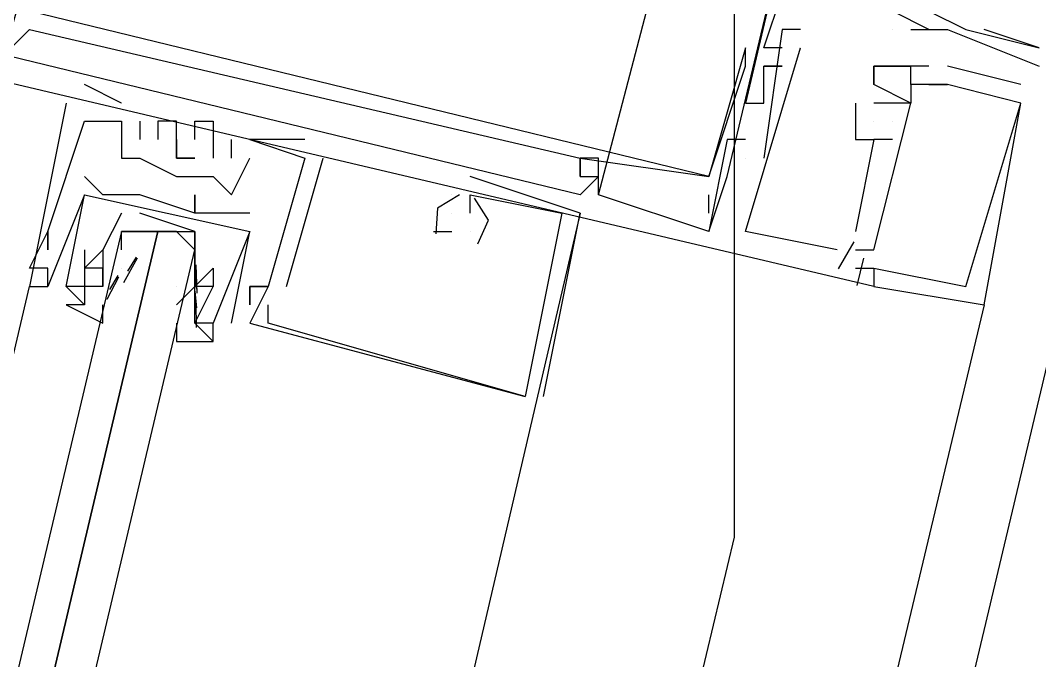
# Model space of a CAD drawing. Header units: feet. Extents: x -84 to 198, y -22 to 181.
# Drawn here: x 117.273 to 118.014, y 74.719 to 75.184 of the extents above; entities that cross this region are included whole.
import ezdxf

# ---------------------------------------------------------------- set-up
doc = ezdxf.new("R2010")
doc.units = ezdxf.units.FT
doc.layers.add('A-AREA-COMUN', color=252, linetype='CONTINUOUS')
doc.layers.add('A-LINEA', color=7, linetype='CONTINUOUS')

msp = doc.modelspace()

# ---------------------------------------------------------------- linework, layer by layer
at = {"layer": 'A-AREA-COMUN'}
msp.add_lwpolyline([(114.4, 59.8044), (114.528, 61.12), (116.08, 67.5733), (116.08, 68.16), (116.24, 68.2844), (117.792, 74.8089), (117.792, 75.4489), (118, 75.4844), (119.808, 83.8044), (120.64, 86.8444), (120.64, 87.4133), (120.8, 87.52), (121.36, 89.8844)], dxfattribs=at)
at = {"layer": 'A-LINEA'}
for p, q in [((117.6933, 75.0578), (117.7733, 75.3644)), ((117.6933, 75.0578), (117.7733, 75.3644)), ((117.6933, 75.0578), (117.7733, 75.3644)), ((117.7867, 75.0711), (117.8533, 75.3511)), ((117.7867, 75.0711), (117.8533, 75.3511)), ((117.7867, 75.0711), (117.8533, 75.3511)), ((117.28, 75.1778), (117.28, 75.1778)), ((117.28, 75.1778), (117.28, 75.1778)), ((117.28, 75.1778), (117.28, 75.1778)), ((117.8267, 75.1778), (117.8267, 75.1778)), ((117.8267, 75.1778), (117.8267, 75.1778)), ((117.8267, 75.1778), (117.8267, 75.1778)), ((117.84, 75.1778), (117.84, 75.1778)), ((117.84, 75.1778), (117.84, 75.1778)), ((117.84, 75.1778), (117.84, 75.1778)), ((117.9067, 75.1778), (117.9067, 75.1778)), ((117.9067, 75.1778), (117.9067, 75.1778)), ((117.92, 75.1778), (117.92, 75.1778)), ((117.9333, 75.1778), (117.9333, 75.1778)), ((117.9333, 75.1778), (117.9333, 75.1778)), ((117.9467, 75.1778), (117.9467, 75.1778)), ((117.96, 75.1778), (117.96, 75.1778)), ((117.96, 75.1778), (117.96, 75.1778)), ((117.8, 75.1644), (117.8, 75.1644)), ((117.8, 75.1644), (117.8, 75.1644)), ((117.8, 75.1644), (117.8, 75.1644)), ((117.8133, 75.1644), (117.8133, 75.1644)), ((117.8133, 75.1644), (117.8133, 75.1644)), ((117.8133, 75.1644), (117.8133, 75.1644)), ((117.8267, 75.1644), (117.8267, 75.1644)), ((117.8267, 75.1644), (117.8267, 75.1644)), ((117.8267, 75.1644), (117.8267, 75.1644)), ((117.84, 75.1644), (117.84, 75.1644)), ((117.84, 75.1644), (117.84, 75.1644)), ((117.84, 75.1644), (117.84, 75.1644)), ((118.0133, 75.1644), (118.0133, 75.1644)), ((117.8, 75.1511), (117.8, 75.1511)), ((117.8, 75.1511), (117.8, 75.1511)), ((117.8, 75.1511), (117.8, 75.1511)), ((117.8133, 75.1511), (117.8133, 75.1511)), ((117.8133, 75.1511), (117.8133, 75.1511)), ((117.8133, 75.1511), (117.8133, 75.1511)), ((117.8133, 75.1511), (117.8133, 75.1511)), ((117.8133, 75.1511), (117.8133, 75.1511)), ((117.8133, 75.1511), (117.8133, 75.1511)), ((117.8267, 75.1511), (117.8267, 75.1511)), ((117.8267, 75.1511), (117.8267, 75.1511)), ((117.8267, 75.1511), (117.8267, 75.1511)), ((117.8267, 75.1511), (117.8267, 75.1511)), ((117.8267, 75.1511), (117.8267, 75.1511)), ((117.8267, 75.1511), (117.8267, 75.1511)), ((117.8267, 75.1511), (117.8267, 75.1511)), ((117.8267, 75.1511), (117.8267, 75.1511)), ((117.8267, 75.1511), (117.8267, 75.1511)), ((117.8933, 75.1511), (117.8933, 75.1511)), ((117.8933, 75.1511), (117.8933, 75.1511)), ((117.8933, 75.1511), (117.8933, 75.1511)), ((117.8933, 75.1511), (117.8933, 75.1511)), ((117.8933, 75.1511), (117.8933, 75.1511)), ((117.8933, 75.1511), (117.8933, 75.1511)), ((117.9067, 75.1511), (117.9067, 75.1511)), ((117.9067, 75.1511), (117.9067, 75.1511)), ((117.9067, 75.1511), (117.9067, 75.1511)), ((117.92, 75.1511), (117.92, 75.1511)), ((117.92, 75.1511), (117.92, 75.1511)), ((117.92, 75.1511), (117.92, 75.1511)), ((117.92, 75.1511), (117.92, 75.1511)), ((117.92, 75.1511), (117.92, 75.1511)), ((117.92, 75.1511), (117.92, 75.1511)), ((117.9333, 75.1511), (117.9333, 75.1511)), ((117.9333, 75.1511), (117.9333, 75.1511)), ((117.9333, 75.1511), (117.9333, 75.1511)), ((117.9333, 75.1511), (117.9333, 75.1511)), ((117.9333, 75.1511), (117.9333, 75.1511)), ((117.9333, 75.1511), (117.9333, 75.1511)), ((117.9333, 75.1511), (117.9333, 75.1511)), ((117.9333, 75.1511), (117.9333, 75.1511)), ((117.9333, 75.1511), (117.9333, 75.1511)), ((118, 75.1378), (117.9467, 75.1511)), ((117.9467, 75.1511), (117.9467, 75.1511)), ((118, 75.1378), (117.9467, 75.1511)), ((117.9467, 75.1511), (117.9467, 75.1511)), ((118, 75.1378), (117.9467, 75.1511)), ((117.9467, 75.1511), (117.9467, 75.1511)), ((118.0133, 75.1511), (118.0133, 75.1511)), ((117.3467, 75.1244), (117.32, 75.1378)), ((117.32, 75.1378), (117.32, 75.1378)), ((117.3467, 75.1244), (117.32, 75.1378)), ((117.32, 75.1378), (117.32, 75.1378)), ((117.3467, 75.1244), (117.32, 75.1378)), ((117.32, 75.1378), (117.32, 75.1378)), ((117.8133, 75.1378), (117.8133, 75.1378)), ((117.8133, 75.1378), (117.8133, 75.1378)), ((117.8133, 75.1378), (117.8133, 75.1378)), ((117.8933, 75.1378), (117.8933, 75.1378)), ((117.8933, 75.1378), (117.8933, 75.1378)), ((117.8933, 75.1378), (117.8933, 75.1378)), ((117.8933, 75.1378), (117.8933, 75.1378)), ((117.8933, 75.1378), (117.8933, 75.1378)), ((117.8933, 75.1378), (117.8933, 75.1378)), ((117.92, 75.1378), (117.92, 75.1378)), ((117.92, 75.1378), (117.92, 75.1378)), ((117.92, 75.1378), (117.92, 75.1378)), ((117.92, 75.1378), (117.92, 75.1378)), ((117.92, 75.1378), (117.92, 75.1378)), ((117.92, 75.1378), (117.92, 75.1378)), ((117.9333, 75.1378), (117.9333, 75.1378)), ((117.9333, 75.1378), (117.9333, 75.1378)), ((117.9333, 75.1378), (117.9333, 75.1378)), ((117.9467, 75.1378), (117.9467, 75.1378)), ((117.9467, 75.1378), (117.9467, 75.1378)), ((117.9467, 75.1378), (117.9467, 75.1378)), ((117.9467, 75.1378), (117.9467, 75.1378)), ((117.9467, 75.1378), (117.9467, 75.1378)), ((117.9467, 75.1378), (117.9467, 75.1378)), ((117.9467, 75.1378), (117.9467, 75.1378)), ((117.9467, 75.1378), (117.9467, 75.1378)), ((117.9467, 75.1378), (117.9467, 75.1378)), ((118, 75.1378), (118, 75.1378)), ((118, 75.1378), (118, 75.1378)), ((118, 75.1378), (118, 75.1378)), ((117.3067, 75.1244), (117.3067, 75.1244)), ((117.3067, 75.1244), (117.3067, 75.1244)), ((117.3067, 75.1244), (117.3067, 75.1244)), ((117.32, 75.1244), (117.32, 75.1244)), ((117.32, 75.1244), (117.32, 75.1244)), ((117.32, 75.1244), (117.32, 75.1244)), ((117.3467, 75.1244), (117.3467, 75.1244)), ((117.3467, 75.1244), (117.3467, 75.1244)), ((117.3467, 75.1244), (117.3467, 75.1244)), ((117.8, 75.1244), (117.8, 75.1244)), ((117.8, 75.1244), (117.8, 75.1244)), ((117.8, 75.1244), (117.8, 75.1244)), ((117.8133, 75.1244), (117.8133, 75.1244)), ((117.8133, 75.1244), (117.8133, 75.1244)), ((117.8133, 75.1244), (117.8133, 75.1244)), ((117.8133, 75.1244), (117.8133, 75.1244)), ((117.8133, 75.1244), (117.8133, 75.1244)), ((117.8133, 75.1244), (117.8133, 75.1244)), ((117.88, 75.1244), (117.88, 75.1244)), ((117.88, 75.1244), (117.88, 75.1244)), ((117.88, 75.1244), (117.88, 75.1244)), ((117.8933, 75.1244), (117.8933, 75.1244)), ((117.8933, 75.1244), (117.8933, 75.1244)), ((117.8933, 75.1244), (117.8933, 75.1244)), ((117.8933, 75.1244), (117.8933, 75.1244)), ((117.8933, 75.1244), (117.8933, 75.1244)), ((117.8933, 75.1244), (117.8933, 75.1244)), ((117.8933, 75.1244), (117.8933, 75.1244)), ((117.8933, 75.1244), (117.8933, 75.1244)), ((117.8933, 75.1244), (117.8933, 75.1244)), ((117.9067, 75.1244), (117.9067, 75.1244)), ((117.9067, 75.1244), (117.9067, 75.1244)), ((117.9067, 75.1244), (117.9067, 75.1244)), ((117.9067, 75.1244), (117.9067, 75.1244)), ((117.9067, 75.1244), (117.9067, 75.1244)), ((117.9067, 75.1244), (117.9067, 75.1244)), ((117.9067, 75.1244), (117.9067, 75.1244)), ((117.9067, 75.1244), (117.9067, 75.1244)), ((117.9067, 75.1244), (117.9067, 75.1244)), ((117.92, 75.1244), (117.92, 75.1244)), ((117.92, 75.1244), (117.92, 75.1244)), ((117.92, 75.1244), (117.92, 75.1244)), ((117.92, 75.1244), (117.92, 75.1244)), ((117.92, 75.1244), (117.92, 75.1244)), ((117.92, 75.1244), (117.92, 75.1244)), ((117.92, 75.1244), (117.92, 75.1244)), ((117.92, 75.1244), (117.92, 75.1244)), ((117.92, 75.1244), (117.92, 75.1244)), ((118, 75.1244), (118, 75.1244)), ((118, 75.1244), (118, 75.1244)), ((118, 75.1244), (118, 75.1244)), ((118, 75.1244), (118, 75.1244)), ((118, 75.1244), (118, 75.1244)), ((118, 75.1244), (118, 75.1244)), ((117.32, 75.1111), (117.32, 75.1111)), ((117.32, 75.1111), (117.32, 75.1111)), ((117.32, 75.1111), (117.32, 75.1111)), ((117.3467, 75.1111), (117.3467, 75.1111)), ((117.3467, 75.1111), (117.3467, 75.1111)), ((117.3467, 75.1111), (117.3467, 75.1111)), ((117.3467, 75.1111), (117.3467, 75.1111)), ((117.3467, 75.1111), (117.3467, 75.1111)), ((117.3467, 75.1111), (117.3467, 75.1111)), ((117.36, 75.1111), (117.36, 75.1111)), ((117.36, 75.1111), (117.36, 75.1111)), ((117.36, 75.1111), (117.36, 75.1111)), ((117.3733, 75.1111), (117.3733, 75.1111)), ((117.3733, 75.1111), (117.3733, 75.1111)), ((117.3733, 75.1111), (117.3733, 75.1111)), ((117.3867, 75.1111), (117.3867, 75.1111)), ((117.3867, 75.1111), (117.3867, 75.1111)), ((117.3867, 75.1111), (117.3867, 75.1111)), ((117.4, 75.1111), (117.4, 75.1111)), ((117.4, 75.1111), (117.4, 75.1111)), ((117.4, 75.1111), (117.4, 75.1111)), ((117.4133, 75.1111), (117.4133, 75.1111)), ((117.4133, 75.1111), (117.4133, 75.1111)), ((117.4133, 75.1111), (117.4133, 75.1111)), ((117.8933, 75.1111), (117.8933, 75.1111)), ((117.8933, 75.1111), (117.8933, 75.1111)), ((117.8933, 75.1111), (117.8933, 75.1111)), ((117.8933, 75.1111), (117.8933, 75.1111)), ((117.8933, 75.1111), (117.8933, 75.1111)), ((117.8933, 75.1111), (117.8933, 75.1111)), ((117.9067, 75.1111), (117.9067, 75.1111)), ((117.9067, 75.1111), (117.9067, 75.1111)), ((117.9067, 75.1111), (117.9067, 75.1111)), ((117.9067, 75.1111), (117.9067, 75.1111)), ((117.9067, 75.1111), (117.9067, 75.1111)), ((117.9067, 75.1111), (117.9067, 75.1111)), ((117.36, 75.0978), (117.36, 75.0978)), ((117.36, 75.0978), (117.36, 75.0978)), ((117.36, 75.0978), (117.36, 75.0978)), ((117.3733, 75.0978), (117.3733, 75.0978)), ((117.3733, 75.0978), (117.3733, 75.0978)), ((117.3733, 75.0978), (117.3733, 75.0978)), ((117.3867, 75.0978), (117.3867, 75.0978)), ((117.3867, 75.0978), (117.3867, 75.0978)), ((117.3867, 75.0978), (117.3867, 75.0978)), ((117.4, 75.0978), (117.4, 75.0978)), ((117.4, 75.0978), (117.4, 75.0978)), ((117.4, 75.0978), (117.4, 75.0978)), ((117.4267, 75.0844), (117.4267, 75.0978)), ((117.4267, 75.0978), (117.4267, 75.0978)), ((117.4267, 75.0844), (117.4267, 75.0978)), ((117.4267, 75.0978), (117.4267, 75.0978)), ((117.4267, 75.0844), (117.4267, 75.0978)), ((117.4267, 75.0978), (117.4267, 75.0978)), ((117.44, 75.0978), (117.44, 75.0978)), ((117.44, 75.0978), (117.44, 75.0978)), ((117.44, 75.0978), (117.44, 75.0978)), ((117.44, 75.0978), (117.44, 75.0978)), ((117.44, 75.0978), (117.44, 75.0978)), ((117.44, 75.0978), (117.44, 75.0978)), ((117.48, 75.0978), (117.48, 75.0978)), ((117.48, 75.0978), (117.48, 75.0978)), ((117.48, 75.0978), (117.48, 75.0978)), ((117.7867, 75.0978), (117.7867, 75.0978)), ((117.7867, 75.0978), (117.7867, 75.0978)), ((117.7867, 75.0978), (117.7867, 75.0978)), ((117.8, 75.0978), (117.8, 75.0978)), ((117.8, 75.0978), (117.8, 75.0978)), ((117.8, 75.0978), (117.8, 75.0978)), ((117.88, 75.0978), (117.88, 75.0978)), ((117.88, 75.0978), (117.88, 75.0978)), ((117.88, 75.0978), (117.88, 75.0978)), ((117.9067, 75.0978), (117.8933, 75.0978)), ((117.8933, 75.0978), (117.8933, 75.0978)), ((117.8933, 75.0978), (117.8933, 75.0978)), ((117.9067, 75.0978), (117.8933, 75.0978)), ((117.8933, 75.0978), (117.8933, 75.0978)), ((117.8933, 75.0978), (117.8933, 75.0978)), ((117.9067, 75.0978), (117.8933, 75.0978)), ((117.8933, 75.0978), (117.8933, 75.0978)), ((117.8933, 75.0978), (117.8933, 75.0978)), ((117.9067, 75.0978), (117.9067, 75.0978)), ((117.9067, 75.0978), (117.9067, 75.0978)), ((117.9067, 75.0978), (117.9067, 75.0978)), ((117.3467, 75.0844), (117.3467, 75.0844)), ((117.3467, 75.0844), (117.3467, 75.0844)), ((117.3467, 75.0844), (117.3467, 75.0844)), ((117.36, 75.0844), (117.36, 75.0844)), ((117.36, 75.0844), (117.36, 75.0844)), ((117.36, 75.0844), (117.36, 75.0844)), ((117.3867, 75.0844), (117.3867, 75.0844)), ((117.3867, 75.0844), (117.3867, 75.0844)), ((117.3867, 75.0844), (117.3867, 75.0844)), ((117.4133, 75.0844), (117.4133, 75.0844)), ((117.4133, 75.0844), (117.4133, 75.0844)), ((117.4133, 75.0844), (117.4133, 75.0844)), ((117.4267, 75.0844), (117.4267, 75.0844)), ((117.4267, 75.0844), (117.4267, 75.0844)), ((117.4267, 75.0844), (117.4267, 75.0844)), ((117.44, 75.0844), (117.44, 75.0844)), ((117.44, 75.0844), (117.44, 75.0844)), ((117.44, 75.0844), (117.44, 75.0844)), ((117.4667, 74.9911), (117.4933, 75.0844)), ((117.4667, 74.9911), (117.4933, 75.0844)), ((117.4667, 74.9911), (117.4933, 75.0844)), ((117.48, 75.0844), (117.48, 75.0844)), ((117.48, 75.0844), (117.48, 75.0844)), ((117.48, 75.0844), (117.48, 75.0844)), ((117.48, 75.0844), (117.48, 75.0844)), ((117.48, 75.0844), (117.48, 75.0844)), ((117.48, 75.0844), (117.48, 75.0844)), ((117.4933, 75.0844), (117.4933, 75.0844)), ((117.4933, 75.0844), (117.4933, 75.0844)), ((117.4933, 75.0844), (117.4933, 75.0844)), ((117.68, 75.0844), (117.68, 75.0844)), ((117.68, 75.0844), (117.68, 75.0844)), ((117.68, 75.0844), (117.68, 75.0844)), ((117.68, 75.0844), (117.68, 75.0844)), ((117.68, 75.0844), (117.68, 75.0844)), ((117.68, 75.0844), (117.68, 75.0844)), ((117.68, 75.0844), (117.68, 75.0844)), ((117.68, 75.0844), (117.68, 75.0844)), ((117.68, 75.0844), (117.68, 75.0844)), ((117.6933, 75.0844), (117.6933, 75.0844)), ((117.6933, 75.0844), (117.6933, 75.0844)), ((117.6933, 75.0844), (117.6933, 75.0844)), ((117.8, 75.0844), (117.8, 75.0844)), ((117.8, 75.0844), (117.8, 75.0844)), ((117.8, 75.0844), (117.8, 75.0844)), ((117.8, 75.0844), (117.8, 75.0844)), ((117.8, 75.0844), (117.8, 75.0844)), ((117.8, 75.0844), (117.8, 75.0844)), ((117.8133, 75.0844), (117.8133, 75.0844)), ((117.8133, 75.0844), (117.8133, 75.0844)), ((117.8133, 75.0844), (117.8133, 75.0844)), ((117.32, 75.0711), (117.32, 75.0711)), ((117.32, 75.0711), (117.32, 75.0711)), ((117.3867, 75.0711), (117.3867, 75.0711)), ((117.3867, 75.0711), (117.3867, 75.0711)), ((117.3867, 75.0711), (117.3867, 75.0711)), ((117.4133, 75.0711), (117.4133, 75.0711)), ((117.4133, 75.0711), (117.4133, 75.0711)), ((117.4133, 75.0711), (117.4133, 75.0711)), ((117.6, 75.0711), (117.6, 75.0711)), ((117.6, 75.0711), (117.6, 75.0711)), ((117.6, 75.0711), (117.6, 75.0711)), ((117.68, 75.0711), (117.68, 75.0711)), ((117.68, 75.0711), (117.68, 75.0711)), ((117.68, 75.0711), (117.68, 75.0711)), ((117.68, 75.0711), (117.68, 75.0711)), ((117.68, 75.0711), (117.68, 75.0711)), ((117.68, 75.0711), (117.68, 75.0711)), ((117.68, 75.0711), (117.68, 75.0711)), ((117.68, 75.0711), (117.68, 75.0711)), ((117.68, 75.0711), (117.68, 75.0711)), ((117.6933, 75.0711), (117.6933, 75.0711)), ((117.6933, 75.0711), (117.6933, 75.0711)), ((117.6933, 75.0711), (117.6933, 75.0711)), ((117.6933, 75.0711), (117.6933, 75.0711)), ((117.6933, 75.0711), (117.6933, 75.0711)), ((117.6933, 75.0711), (117.6933, 75.0711)), ((117.6933, 75.0711), (117.6933, 75.0711)), ((117.6933, 75.0711), (117.6933, 75.0711)), ((117.6933, 75.0711), (117.6933, 75.0711)), ((117.7733, 75.0311), (117.7867, 75.0711)), ((117.7733, 75.0711), (117.7733, 75.0711)), ((117.7733, 75.0711), (117.7733, 75.0711)), ((117.7733, 75.0711), (117.7733, 75.0711)), ((117.7733, 75.0311), (117.7867, 75.0711)), ((117.7733, 75.0711), (117.7733, 75.0711)), ((117.7733, 75.0711), (117.7733, 75.0711)), ((117.7733, 75.0711), (117.7733, 75.0711)), ((117.7733, 75.0311), (117.7867, 75.0711)), ((117.7733, 75.0711), (117.7733, 75.0711)), ((117.7733, 75.0711), (117.7733, 75.0711)), ((117.7733, 75.0711), (117.7733, 75.0711)), ((117.7867, 75.0711), (117.7867, 75.0711)), ((117.7867, 75.0711), (117.7867, 75.0711)), ((117.7867, 75.0711), (117.7867, 75.0711)), ((117.32, 75.0578), (117.2933, 74.9911)), ((117.32, 75.0578), (117.2933, 74.9911)), ((117.32, 75.0578), (117.32, 75.0578)), ((117.32, 75.0578), (117.32, 75.0578)), ((117.3333, 75.0578), (117.3333, 75.0578)), ((117.3333, 75.0578), (117.3333, 75.0578)), ((117.3467, 75.0578), (117.3467, 75.0578)), ((117.3467, 75.0578), (117.3467, 75.0578)), ((117.36, 75.0578), (117.36, 75.0578)), ((117.36, 75.0578), (117.36, 75.0578)), ((117.4, 75.0578), (117.4, 75.0578)), ((117.4, 75.0578), (117.4, 75.0578)), ((117.4267, 75.0578), (117.4267, 75.0578)), ((117.4267, 75.0578), (117.4267, 75.0578)), ((117.4267, 75.0578), (117.4267, 75.0578)), ((117.5867, 75.0578), (117.5867, 75.0578)), ((117.5867, 75.0578), (117.5867, 75.0578)), ((117.5867, 75.0578), (117.5867, 75.0578)), ((117.5867, 75.0578), (117.5867, 75.0578)), ((117.5867, 75.0578), (117.5867, 75.0578)), ((117.5867, 75.0578), (117.5867, 75.0578)), ((117.6, 75.0578), (117.6, 75.0578)), ((117.6, 75.0578), (117.6, 75.0578)), ((117.6, 75.0578), (117.6, 75.0578)), ((117.6, 75.0578), (117.6, 75.0578)), ((117.6, 75.0578), (117.6, 75.0578)), ((117.6, 75.0578), (117.6, 75.0578)), ((117.68, 75.0578), (117.68, 75.0578)), ((117.68, 75.0578), (117.68, 75.0578)), ((117.68, 75.0578), (117.68, 75.0578)), ((117.6933, 75.0578), (117.6933, 75.0578)), ((117.6933, 75.0578), (117.6933, 75.0578)), ((117.6933, 75.0578), (117.6933, 75.0578)), ((117.7733, 75.0444), (117.7733, 75.0578)), ((117.7733, 75.0578), (117.7733, 75.0578)), ((117.7733, 75.0444), (117.7733, 75.0578)), ((117.7733, 75.0578), (117.7733, 75.0578)), ((117.7733, 75.0444), (117.7733, 75.0578)), ((117.7733, 75.0578), (117.7733, 75.0578)), ((117.4, 75.0444), (117.4, 75.0444)), ((117.4, 75.0444), (117.4, 75.0444)), ((117.4, 75.0444), (117.4, 75.0444)), ((117.4, 75.0444), (117.4, 75.0444)), ((117.4133, 75.0444), (117.4133, 75.0444)), ((117.4133, 75.0444), (117.4133, 75.0444)), ((117.4267, 75.0444), (117.4267, 75.0444)), ((117.4267, 75.0444), (117.4267, 75.0444)), ((117.44, 75.0444), (117.44, 75.0444)), ((117.44, 75.0444), (117.44, 75.0444)), ((117.5867, 75.0444), (117.5867, 75.0444)), ((117.5867, 75.0444), (117.5867, 75.0444)), ((117.5867, 75.0444), (117.5867, 75.0444)), ((117.6, 75.0444), (117.6, 75.0444)), ((117.6, 75.0444), (117.6, 75.0444)), ((117.6, 75.0444), (117.6, 75.0444)), ((117.6667, 75.0444), (117.6667, 75.0444)), ((117.6667, 75.0444), (117.6667, 75.0444)), ((117.6667, 75.0444), (117.6667, 75.0444)), ((117.68, 75.0444), (117.68, 75.0444)), ((117.68, 75.0444), (117.68, 75.0444)), ((117.68, 75.0444), (117.68, 75.0444)), ((117.7733, 75.0444), (117.7733, 75.0444)), ((117.7733, 75.0444), (117.7733, 75.0444)), ((117.7733, 75.0444), (117.7733, 75.0444)), ((117.2933, 75.0311), (117.2933, 75.0311)), ((117.2933, 75.0311), (117.2933, 75.0311)), ((117.2933, 75.0311), (117.2933, 75.0311)), ((117.2933, 75.0311), (117.2933, 75.0311)), ((117.2933, 75.0311), (117.2933, 75.0311)), ((117.2933, 75.0311), (117.2933, 75.0311)), ((117.3467, 75.0311), (117.3467, 75.0311)), ((117.3733, 75.0311), (117.3867, 75.0311)), ((117.4267, 74.9644), (117.44, 75.0311)), ((117.4267, 74.9644), (117.44, 75.0311)), ((117.44, 75.0311), (117.44, 75.0311)), ((117.44, 75.0311), (117.44, 75.0311)), ((117.44, 75.0311), (117.44, 75.0311)), ((117.44, 75.0311), (117.44, 75.0311)), ((117.5733, 75.0311), (117.5867, 75.0311)), ((117.5733, 75.0311), (117.5733, 75.0311)), ((117.5733, 75.0311), (117.5867, 75.0311)), ((117.5733, 75.0311), (117.5733, 75.0311)), ((117.5733, 75.0311), (117.5867, 75.0311)), ((117.5733, 75.0311), (117.5733, 75.0311)), ((117.5867, 75.0311), (117.5867, 75.0311)), ((117.5867, 75.0311), (117.5867, 75.0311)), ((117.5867, 75.0311), (117.5867, 75.0311)), ((117.6, 75.0311), (117.6, 75.0311)), ((117.6, 75.0311), (117.6, 75.0311)), ((117.6, 75.0311), (117.6, 75.0311)), ((117.6, 75.0311), (117.6, 75.0311)), ((117.6, 75.0311), (117.6, 75.0311)), ((117.6, 75.0311), (117.6, 75.0311)), ((117.7733, 75.0311), (117.7733, 75.0311)), ((117.7733, 75.0311), (117.7733, 75.0311)), ((117.7733, 75.0311), (117.7733, 75.0311)), ((117.7733, 75.0311), (117.7733, 75.0311)), ((117.7733, 75.0311), (117.7733, 75.0311)), ((117.7733, 75.0311), (117.7733, 75.0311)), ((117.7733, 75.0311), (117.7733, 75.0311)), ((117.7733, 75.0311), (117.7733, 75.0311)), ((117.7733, 75.0311), (117.7733, 75.0311)), ((117.8, 75.0311), (117.8, 75.0311)), ((117.8, 75.0311), (117.8, 75.0311)), ((117.8, 75.0311), (117.8, 75.0311)), ((117.88, 75.0311), (117.88, 75.0311)), ((117.88, 75.0311), (117.88, 75.0311)), ((117.88, 75.0311), (117.88, 75.0311)), ((117.8788, 75.0235), (117.8673, 75.004)), ((117.8788, 75.0235), (117.8673, 75.004)), ((117.8788, 75.0235), (117.8673, 75.004)), ((117.2933, 75.0178), (117.2933, 75.0178)), ((117.2933, 75.0178), (117.2933, 75.0178)), ((117.2933, 75.0178), (117.2933, 75.0178)), ((117.32, 75.0178), (117.32, 75.0178)), ((117.32, 75.0178), (117.32, 75.0178)), ((117.3333, 75.0178), (117.3333, 75.0178)), ((117.3333, 75.0178), (117.3333, 75.0178)), ((117.3467, 75.0178), (117.3467, 75.0178)), ((117.4, 75.0178), (117.4, 75.0178)), ((117.8667, 75.0178), (117.8667, 75.0178)), ((117.8667, 75.0178), (117.8667, 75.0178)), ((117.8667, 75.0178), (117.8667, 75.0178)), ((117.88, 75.0178), (117.88, 75.0178)), ((117.88, 75.0178), (117.88, 75.0178)), ((117.88, 75.0178), (117.88, 75.0178)), ((117.8933, 75.0178), (117.8933, 75.0178)), ((117.8933, 75.0178), (117.8933, 75.0178)), ((117.8933, 75.0178), (117.8933, 75.0178)), ((117.8933, 75.0178), (117.8933, 75.0178)), ((117.8933, 75.0178), (117.8933, 75.0178)), ((117.8933, 75.0178), (117.8933, 75.0178)), ((117.8933, 75.0178), (117.8933, 75.0178)), ((117.8933, 75.0178), (117.8933, 75.0178)), ((117.8933, 75.0178), (117.8933, 75.0178)), ((117.3486, 74.9939), (117.3583, 75.0119)), ((117.3515, 75.0022), (117.3577, 75.0124)), ((117.8857, 75.0117), (117.8809, 74.9917)), ((117.8857, 75.0117), (117.8809, 74.9917)), ((117.8857, 75.0117), (117.8809, 74.9917)), ((117.28, 75.0044), (117.28, 75.0044)), ((117.28, 75.0044), (117.28, 75.0044)), ((117.28, 75.0044), (117.28, 75.0044)), ((117.2933, 75.0044), (117.2933, 75.0044)), ((117.2933, 75.0044), (117.2933, 75.0044)), ((117.2933, 75.0044), (117.2933, 75.0044)), ((117.32, 75.0044), (117.32, 75.0044)), ((117.32, 75.0044), (117.32, 75.0044)), ((117.3333, 75.0044), (117.3333, 75.0044)), ((117.3333, 74.9911), (117.3333, 75.0044)), ((117.3333, 75.0044), (117.3333, 75.0044)), ((117.3467, 75.0044), (117.3467, 75.0044)), ((117.4, 75.0044), (117.4, 75.0044)), ((117.4, 75.0044), (117.4, 75.0044)), ((117.4001, 75.0009), (117.4012, 74.9891)), ((117.4009, 75.0068), (117.4014, 74.9863)), ((117.4133, 75.0044), (117.4133, 75.0044)), ((117.4133, 75.0044), (117.4133, 75.0044)), ((117.4133, 75.0044), (117.4133, 75.0044)), ((117.4133, 75.0044), (117.4133, 75.0044)), ((117.4133, 75.0044), (117.4133, 75.0044)), ((117.4133, 75.0044), (117.4133, 75.0044)), ((117.88, 75.0044), (117.88, 75.0044)), ((117.88, 75.0044), (117.88, 75.0044)), ((117.88, 75.0044), (117.88, 75.0044)), ((117.8933, 75.0044), (117.8933, 75.0044)), ((117.8933, 75.0044), (117.8933, 75.0044)), ((117.8933, 75.0044), (117.8933, 75.0044)), ((117.8933, 75.0044), (117.8933, 75.0044)), ((117.8933, 75.0044), (117.8933, 75.0044)), ((117.8933, 75.0044), (117.8933, 75.0044)), ((117.8933, 75.0044), (117.8933, 75.0044)), ((117.8933, 75.0044), (117.8933, 75.0044)), ((117.8933, 75.0044), (117.8933, 75.0044)), ((117.3364, 74.9818), (117.3448, 74.9981)), ((117.3382, 74.9889), (117.3444, 74.999)), ((116.8933, 73.3511), (117.28, 74.9911)), ((117.28, 74.9911), (117.28, 74.9911)), ((117.28, 74.9911), (117.28, 74.9911)), ((117.28, 74.9911), (117.28, 74.9911)), ((117.2933, 74.9911), (117.2933, 74.9911)), ((117.2933, 74.9911), (117.2933, 74.9911)), ((117.2933, 74.9911), (117.2933, 74.9911)), ((117.2933, 74.9911), (117.2933, 74.9911)), ((117.2933, 74.9911), (117.2933, 74.9911)), ((117.3067, 74.9911), (117.32, 74.9778)), ((117.3067, 74.9911), (117.3067, 74.9911)), ((117.3067, 74.9911), (117.3067, 74.9911)), ((117.3067, 74.9911), (117.32, 74.9778)), ((117.3067, 74.9911), (117.3067, 74.9911)), ((117.3067, 74.9911), (117.3067, 74.9911)), ((117.32, 74.9911), (117.32, 74.9911)), ((117.32, 74.9911), (117.32, 74.9911)), ((117.3333, 74.9911), (117.3333, 74.9911)), ((117.3333, 74.9911), (117.3333, 74.9911)), ((117.4, 74.9911), (117.3867, 74.9778)), ((117.3867, 74.9911), (117.3867, 74.9911)), ((117.4, 74.9911), (117.4, 74.9911)), ((117.4, 74.9911), (117.4, 74.9911)), ((117.4, 74.9911), (117.4, 74.9911)), ((117.4, 74.9911), (117.4, 74.9911)), ((117.4001, 74.9876), (117.4012, 74.9757)), ((117.4133, 74.9911), (117.4133, 74.9911)), ((117.4133, 74.9911), (117.4133, 74.9911)), ((117.4133, 74.9911), (117.4133, 74.9911)), ((117.4133, 74.9911), (117.4133, 74.9911)), ((117.44, 74.9911), (117.44, 74.9911)), ((117.44, 74.9911), (117.44, 74.9911)), ((117.44, 74.9911), (117.44, 74.9911)), ((117.44, 74.9911), (117.44, 74.9911)), ((117.44, 74.9911), (117.44, 74.9911)), ((117.44, 74.9911), (117.44, 74.9911)), ((117.4533, 74.9911), (117.4533, 74.9911)), ((117.4533, 74.9911), (117.4533, 74.9911)), ((117.4533, 74.9911), (117.4533, 74.9911)), ((117.4533, 74.9911), (117.4533, 74.9911)), ((117.4533, 74.9911), (117.4533, 74.9911)), ((117.4533, 74.9911), (117.4533, 74.9911)), ((117.4533, 74.9911), (117.4533, 74.9911)), ((117.4533, 74.9911), (117.4533, 74.9911)), ((117.4533, 74.9911), (117.4533, 74.9911)), ((117.4667, 74.9911), (117.4667, 74.9911)), ((117.4667, 74.9911), (117.4667, 74.9911)), ((117.4667, 74.9911), (117.4667, 74.9911)), ((117.8933, 74.9911), (117.8933, 74.9911)), ((117.8933, 74.9911), (117.8933, 74.9911)), ((117.8933, 74.9911), (117.8933, 74.9911)), ((117.8933, 74.9911), (117.8933, 74.9911)), ((117.8933, 74.9911), (117.8933, 74.9911)), ((117.8933, 74.9911), (117.8933, 74.9911)), ((117.96, 74.9911), (117.96, 74.9911)), ((117.96, 74.9911), (117.96, 74.9911)), ((117.96, 74.9911), (117.96, 74.9911)), ((117.9733, 74.9778), (116.32, 68.0444)), ((117.32, 74.9778), (117.32, 74.9778)), ((117.32, 74.9778), (117.32, 74.9778)), ((117.3867, 74.9778), (117.3867, 74.9778)), ((117.3867, 74.9778), (117.3867, 74.9778)), ((117.4008, 74.9796), (117.401, 74.9613)), ((117.44, 74.9778), (117.44, 74.9778)), ((117.44, 74.9778), (117.44, 74.9778)), ((117.44, 74.9778), (117.44, 74.9778)), ((117.4533, 74.9778), (117.4533, 74.9778)), ((117.4533, 74.9778), (117.4533, 74.9778)), ((117.4533, 74.9778), (117.4533, 74.9778)), ((117.9733, 74.9778), (117.9733, 74.9778)), ((117.9733, 74.9778), (117.9733, 74.9778)), ((117.9733, 74.9778), (117.9733, 74.9778)), ((117.4, 74.9644), (117.4133, 74.9511)), ((117.4, 74.9644), (117.4, 74.9644)), ((117.4, 74.9644), (117.4, 74.9644)), ((117.4, 74.9644), (117.4133, 74.9511)), ((117.4, 74.9644), (117.4, 74.9644)), ((117.4, 74.9644), (117.4, 74.9644)), ((117.4133, 74.9644), (117.4133, 74.9644)), ((117.4133, 74.9644), (117.4133, 74.9644)), ((117.4133, 74.9644), (117.4133, 74.9644)), ((117.4133, 74.9644), (117.4133, 74.9644)), ((117.4267, 74.9644), (117.4267, 74.9644)), ((117.4267, 74.9644), (117.4267, 74.9644)), ((117.44, 74.9644), (117.44, 74.9644)), ((117.44, 74.9644), (117.44, 74.9644)), ((117.44, 74.9644), (117.44, 74.9644)), ((117.4533, 74.9644), (117.4533, 74.9644)), ((117.4533, 74.9644), (117.4533, 74.9644)), ((117.4533, 74.9644), (117.4533, 74.9644)), ((117.4133, 74.9511), (117.4133, 74.9511)), ((117.4133, 74.9511), (117.4133, 74.9511)), ((117.64, 74.9111), (117.64, 74.9111)), ((117.64, 74.9111), (117.64, 74.9111)), ((117.64, 74.9111), (117.64, 74.9111)), ((117.64, 74.9111), (117.64, 74.9111)), ((117.64, 74.9111), (117.64, 74.9111)), ((117.64, 74.9111), (117.64, 74.9111)), ((117.6533, 74.9111), (117.6533, 74.9111)), ((117.6533, 74.9111), (117.6533, 74.9111)), ((117.6533, 74.9111), (117.6533, 74.9111))]:
    msp.add_line(p, q, dxfattribs=at)
for points in [[(117.0933, 59.0178), (114.4, 59.6578), (118.2, 75.6978), (122, 91.7511), (124.68, 91.1111)], [(117.7733, 75.3644), (117.8533, 75.3511), (117.8, 75.1244), (117.8133, 75.1244), (117.8133, 75.1378)], [(117.7733, 75.3644), (117.8533, 75.3511), (117.8, 75.1244), (117.8133, 75.1244), (117.8133, 75.1378)], [(117.7733, 75.3644), (117.8533, 75.3511), (117.8, 75.1244), (117.8133, 75.1244), (117.8133, 75.1378)], [(117.88, 75.0044), (117.8933, 75.0044), (117.8933, 74.9911), (117.2133, 75.1511), (117.2533, 75.3111), (117.2667, 75.3111), (117.2667, 75.2978), (117.2533, 75.2978), (117.2533, 75.2711), (117.2533, 75.2844)], [(117.88, 75.0044), (117.8933, 75.0044), (117.8933, 74.9911), (117.2133, 75.1511), (117.2533, 75.3111), (117.2667, 75.3111), (117.2667, 75.2978), (117.2533, 75.2978), (117.2533, 75.2711), (117.2533, 75.2844)], [(117.88, 75.0044), (117.8933, 75.0044), (117.8933, 74.9911), (117.2133, 75.1511), (117.2533, 75.3111), (117.2667, 75.3111), (117.2667, 75.2978), (117.2533, 75.2978), (117.2533, 75.2711), (117.2533, 75.2844)], [(117.7733, 75.0711), (117.8, 75.1511), (117.8, 75.1644), (117.8, 75.1644), (117.7733, 75.0711), (117.28, 75.1911), (117.2933, 75.2844), (117.28, 75.2711), (117.2933, 75.2711), (117.2667, 75.1778), (117.24, 75.1778), (117.24, 75.1644), (117.24, 75.1778)], [(117.7733, 75.0711), (117.8, 75.1511), (117.8, 75.1644), (117.8, 75.1644), (117.7733, 75.0711), (117.28, 75.1911), (117.2933, 75.2844), (117.28, 75.2711), (117.2933, 75.2711), (117.2667, 75.1778), (117.24, 75.1778), (117.24, 75.1644), (117.24, 75.1778)], [(117.7733, 75.0711), (117.8, 75.1511), (117.8, 75.1644), (117.8, 75.1644), (117.7733, 75.0711), (117.28, 75.1911), (117.2933, 75.2844), (117.28, 75.2711), (117.2933, 75.2711), (117.2667, 75.1778), (117.24, 75.1778), (117.24, 75.1644), (117.24, 75.1778)], [(117.8267, 75.1644), (117.8133, 75.1644), (117.8267, 75.2044), (117.84, 75.2044), (117.84, 75.1911)], [(117.8267, 75.1644), (117.8133, 75.1644), (117.8267, 75.2044), (117.84, 75.2044), (117.84, 75.1911)], [(117.8267, 75.1644), (117.8133, 75.1644), (117.8267, 75.2044), (117.84, 75.2044), (117.84, 75.1911)], [(117.9333, 75.1778), (117.9067, 75.1911), (117.9067, 75.2044), (117.9333, 75.2044), (117.9333, 75.1911), (117.96, 75.1778)], [(117.24, 75.1778), (117.2667, 75.1644), (117.28, 75.1778), (117.68, 75.0844), (117.68, 75.0711)], [(117.24, 75.1778), (117.2667, 75.1644), (117.28, 75.1778), (117.68, 75.0844), (117.68, 75.0711)], [(117.24, 75.1778), (117.2667, 75.1644), (117.28, 75.1778), (117.68, 75.0844), (117.68, 75.0711)], [(117.84, 75.1778), (117.8267, 75.1778), (117.8133, 75.0844)], [(117.84, 75.1778), (117.8267, 75.1778), (117.8133, 75.0844)], [(117.84, 75.1778), (117.8267, 75.1778), (117.8133, 75.0844)], [(117.92, 75.1778), (117.9333, 75.1778), (117.9467, 75.1778), (118.0133, 75.1511)], [(117.96, 75.1778), (117.96, 75.1778), (117.96, 75.1778), (117.96, 75.1778), (118.0133, 75.1644), (118.0133, 75.1644), (118.0133, 75.1644)], [(118.0133, 75.1644), (117.9733, 75.1778), (117.9733, 75.1778)], [(117.8, 75.0978), (117.7867, 75.0978), (117.7733, 75.0311), (117.6933, 75.0578), (117.6933, 75.0844), (117.68, 75.0844), (117.68, 75.0711), (117.6933, 75.0711), (117.68, 75.0578), (117.24, 75.1644)], [(117.8, 75.0978), (117.7867, 75.0978), (117.7733, 75.0311), (117.6933, 75.0578), (117.6933, 75.0844), (117.68, 75.0844), (117.68, 75.0711), (117.6933, 75.0711), (117.68, 75.0578), (117.24, 75.1644)], [(117.8, 75.0978), (117.7867, 75.0978), (117.7733, 75.0311), (117.6933, 75.0578), (117.6933, 75.0844), (117.68, 75.0844), (117.68, 75.0711), (117.6933, 75.0711), (117.68, 75.0578), (117.24, 75.1644)], [(117.8667, 75.0178), (117.8, 75.0311), (117.84, 75.1644)], [(117.8667, 75.0178), (117.8, 75.0311), (117.84, 75.1644)], [(117.8667, 75.0178), (117.8, 75.0311), (117.84, 75.1644)], [(117.8133, 75.1244), (117.8133, 75.1511), (117.8267, 75.1511), (117.8133, 75.1511)], [(117.8133, 75.1244), (117.8133, 75.1511), (117.8267, 75.1511), (117.8133, 75.1511)], [(117.8133, 75.1244), (117.8133, 75.1511), (117.8267, 75.1511), (117.8133, 75.1511)], [(117.8933, 75.0044), (117.96, 74.9911), (117.96, 74.9911), (118, 75.1244), (118, 75.1244), (117.9467, 75.1378), (117.9467, 75.1378), (117.9467, 75.1378), (117.9467, 75.1378), (117.92, 75.1378), (117.92, 75.1378), (117.92, 75.1244), (117.8933, 75.1378), (117.8933, 75.1511), (117.92, 75.1511)], [(117.9333, 75.1511), (117.9067, 75.1511), (117.8933, 75.1511), (117.8933, 75.1378)], [(117.8933, 75.0044), (117.96, 74.9911), (117.96, 74.9911), (118, 75.1244), (118, 75.1244), (117.9467, 75.1378), (117.9467, 75.1378), (117.9467, 75.1378), (117.9467, 75.1378), (117.92, 75.1378), (117.92, 75.1378), (117.92, 75.1244), (117.8933, 75.1378), (117.8933, 75.1511), (117.92, 75.1511)], [(117.9333, 75.1511), (117.9067, 75.1511), (117.8933, 75.1511), (117.8933, 75.1378)], [(117.8933, 75.0044), (117.96, 74.9911), (117.96, 74.9911), (118, 75.1244), (118, 75.1244), (117.9467, 75.1378), (117.9467, 75.1378), (117.9467, 75.1378), (117.9467, 75.1378), (117.92, 75.1378), (117.92, 75.1378), (117.92, 75.1244), (117.8933, 75.1378), (117.8933, 75.1511), (117.92, 75.1511)], [(117.9333, 75.1511), (117.9067, 75.1511), (117.8933, 75.1511), (117.8933, 75.1378)], [(117.9333, 75.1378), (117.9333, 75.1378), (117.9467, 75.1378), (117.92, 75.1378), (117.92, 75.1511)], [(117.9333, 75.1378), (117.9333, 75.1378), (117.9467, 75.1378), (117.92, 75.1378), (117.92, 75.1511)], [(117.9333, 75.1378), (117.9333, 75.1378), (117.9467, 75.1378), (117.92, 75.1378), (117.92, 75.1511)], [(117.92, 75.1378), (117.92, 75.1244), (117.9067, 75.1244), (117.9067, 75.1244), (117.8933, 75.1244), (117.8933, 75.1244), (117.8933, 75.1244), (117.8933, 75.1244), (117.8933, 75.1244)], [(117.92, 75.1378), (117.92, 75.1244), (117.9067, 75.1244), (117.9067, 75.1244), (117.8933, 75.1244), (117.8933, 75.1244), (117.8933, 75.1244), (117.8933, 75.1244), (117.8933, 75.1244)], [(117.92, 75.1378), (117.92, 75.1244), (117.9067, 75.1244), (117.9067, 75.1244), (117.8933, 75.1244), (117.8933, 75.1244), (117.8933, 75.1244), (117.8933, 75.1244), (117.8933, 75.1244)], [(117.3067, 75.1244), (117.28, 74.9911), (117.2933, 74.9911), (117.2933, 75.0044), (117.28, 75.0044), (117.2933, 75.0311), (117.2933, 75.0178), (117.2933, 75.0311), (117.32, 75.1111), (117.3467, 75.1111), (117.3467, 75.0844), (117.36, 75.0844), (117.3867, 75.0711), (117.4133, 75.0711), (117.4267, 75.0578), (117.44, 75.0844)], [(117.3067, 75.1244), (117.28, 74.9911), (117.2933, 74.9911), (117.2933, 75.0044), (117.28, 75.0044), (117.2933, 75.0311), (117.2933, 75.0178), (117.2933, 75.0311), (117.32, 75.1111), (117.3467, 75.1111), (117.3467, 75.0844), (117.36, 75.0844), (117.3867, 75.0711), (117.4133, 75.0711), (117.4267, 75.0578), (117.44, 75.0844)], [(117.3067, 75.1244), (117.28, 74.9911), (117.2933, 74.9911), (117.2933, 75.0044), (117.28, 75.0044), (117.2933, 75.0311), (117.2933, 75.0178), (117.2933, 75.0311), (117.32, 75.1111), (117.3467, 75.1111), (117.3467, 75.0844), (117.36, 75.0844), (117.3867, 75.0711), (117.4133, 75.0711), (117.4267, 75.0578), (117.44, 75.0844)], [(117.88, 75.0178), (117.8933, 75.0178), (117.92, 75.1244)], [(117.88, 75.1244), (117.88, 75.0978), (117.8933, 75.0978), (117.88, 75.0311)], [(117.88, 75.0178), (117.8933, 75.0178), (117.92, 75.1244)], [(117.88, 75.1244), (117.88, 75.0978), (117.8933, 75.0978), (117.88, 75.0311)], [(117.88, 75.0178), (117.8933, 75.0178), (117.92, 75.1244)], [(117.88, 75.1244), (117.88, 75.0978), (117.8933, 75.0978), (117.88, 75.0311)], [(117.8933, 75.0044), (117.8933, 74.9911), (117.9733, 74.9778), (117.9733, 74.9778), (118, 75.1244)], [(117.8933, 75.0044), (117.8933, 74.9911), (117.9733, 74.9778), (117.9733, 74.9778), (118, 75.1244)], [(117.8933, 75.0044), (117.8933, 74.9911), (117.9733, 74.9778), (117.9733, 74.9778), (118, 75.1244)], [(117.36, 75.1111), (117.36, 75.0978), (117.36, 75.0978)], [(117.36, 75.1111), (117.36, 75.0978), (117.36, 75.0978)], [(117.36, 75.1111), (117.36, 75.0978), (117.36, 75.0978)], [(117.3867, 75.0978), (117.3867, 75.1111), (117.3733, 75.1111), (117.3733, 75.0978)], [(117.3867, 75.0978), (117.3867, 75.1111), (117.3733, 75.1111), (117.3733, 75.0978)], [(117.3867, 75.0978), (117.3867, 75.1111), (117.3733, 75.1111), (117.3733, 75.0978)], [(117.4, 75.0978), (117.4, 75.1111), (117.4133, 75.1111), (117.4133, 75.0844), (117.4133, 75.0844)], [(117.4, 75.0978), (117.4, 75.1111), (117.4133, 75.1111), (117.4133, 75.0844), (117.4133, 75.0844)], [(117.4, 75.0978), (117.4, 75.1111), (117.4133, 75.1111), (117.4133, 75.0844), (117.4133, 75.0844)], [(117.3867, 75.0844), (117.3867, 75.0978), (117.3867, 75.0844), (117.4, 75.0844), (117.3867, 75.0844)], [(117.3867, 75.0844), (117.3867, 75.0978), (117.3867, 75.0844), (117.4, 75.0844), (117.3867, 75.0844)], [(117.3867, 75.0844), (117.3867, 75.0978), (117.3867, 75.0844), (117.4, 75.0844), (117.3867, 75.0844)], [(117.48, 75.0978), (117.44, 75.0978), (117.44, 75.0978)], [(117.44, 75.0978), (117.48, 75.0844), (117.4533, 74.9911), (117.44, 74.9911), (117.44, 74.9778), (117.44, 74.9911), (117.4533, 74.9911), (117.44, 74.9644), (117.64, 74.9111)], [(117.48, 75.0978), (117.44, 75.0978), (117.44, 75.0978)], [(117.44, 75.0978), (117.48, 75.0844), (117.4533, 74.9911), (117.44, 74.9911), (117.44, 74.9778), (117.44, 74.9911), (117.4533, 74.9911), (117.44, 74.9644), (117.64, 74.9111)], [(117.48, 75.0978), (117.44, 75.0978), (117.44, 75.0978)], [(117.44, 75.0978), (117.48, 75.0844), (117.4533, 74.9911), (117.44, 74.9911), (117.44, 74.9778), (117.44, 74.9911), (117.4533, 74.9911), (117.44, 74.9644), (117.64, 74.9111)], [(117.68, 75.0711), (117.68, 75.0844), (117.7733, 75.0711)], [(117.68, 75.0711), (117.68, 75.0844), (117.7733, 75.0711)], [(117.68, 75.0711), (117.68, 75.0844), (117.7733, 75.0711)], [(117.44, 75.0444), (117.4267, 75.0444), (117.4133, 75.0444), (117.4, 75.0444), (117.4, 75.0578), (117.4, 75.0444), (117.36, 75.0578), (117.3467, 75.0578), (117.3333, 75.0578), (117.32, 75.0711)], [(117.44, 75.0444), (117.4267, 75.0444), (117.4133, 75.0444), (117.4, 75.0444), (117.4, 75.0578), (117.4, 75.0444), (117.36, 75.0578), (117.3467, 75.0578), (117.3333, 75.0578), (117.32, 75.0711)], [(117.6533, 74.9111), (117.68, 75.0444), (117.6, 75.0711)], [(117.6533, 74.9111), (117.68, 75.0444), (117.6, 75.0711)], [(117.6533, 74.9111), (117.68, 75.0444), (117.6, 75.0711)], [(117.32, 75.0178), (117.32, 74.9911), (117.3067, 74.9911), (117.32, 75.0578)], [(117.32, 75.0178), (117.32, 74.9911), (117.3067, 74.9911), (117.32, 75.0578)], [(117.32, 75.0578), (117.44, 75.0311), (117.4133, 74.9644), (117.4, 74.9644), (117.4133, 74.9911)], [(117.32, 75.0578), (117.44, 75.0311), (117.4133, 74.9644), (117.4, 74.9644), (117.4133, 74.9911)], [(117.6, 75.0444), (117.6, 75.0578), (117.6667, 75.0444), (117.64, 74.9111), (117.4533, 74.9644), (117.4533, 74.9778)], [(117.6, 75.0444), (117.6, 75.0578), (117.6667, 75.0444), (117.64, 74.9111), (117.4533, 74.9644), (117.4533, 74.9778)], [(117.6, 75.0444), (117.6, 75.0578), (117.6667, 75.0444), (117.64, 74.9111), (117.4533, 74.9644), (117.4533, 74.9778)], [(117.5923, 75.0578), (117.5762, 75.0481), (117.5752, 75.0293)], [(117.5923, 75.0578), (117.5762, 75.0481), (117.5752, 75.0293)], [(117.5923, 75.0578), (117.5762, 75.0481), (117.5752, 75.0293)], [(117.6057, 75.0221), (117.6133, 75.0393), (117.6032, 75.0552)], [(117.6057, 75.0221), (117.6133, 75.0393), (117.6032, 75.0552)], [(117.6057, 75.0221), (117.6133, 75.0393), (117.6032, 75.0552)], [(117.68, 75.0444), (117.2667, 73.2711), (116.8933, 71.6844)], [(117.3467, 75.0444), (117.3333, 75.0178), (117.3333, 75.0044), (117.3333, 74.9911), (117.32, 74.9911), (117.32, 74.9778), (117.3067, 74.9778), (117.3333, 74.9644), (117.3333, 74.9778)], [(117.3867, 74.9644), (117.3867, 74.9511), (117.4133, 74.9511), (117.4133, 74.9644), (117.4, 74.9644), (117.4, 74.9778), (117.4, 74.9911), (117.4, 75.0044), (117.4, 75.0311), (117.36, 75.0444)], [(117, 73.3244), (117.4, 75.0178), (117.3867, 75.0311), (117.3733, 75.0311), (116.9733, 73.3378), (117.3733, 75.0311), (117.36, 75.0311), (117.3467, 75.0311), (116.9467, 73.3378)], [(117.3467, 75.0178), (117.3467, 75.0311), (117.4, 75.0311), (117.4, 75.0178), (117.4, 75.0044)], [(117.3333, 75.0044), (117.32, 75.0044), (117.3333, 75.0178)], [(117.3333, 75.0044), (117.32, 75.0044), (117.3333, 75.0178)], [(117.4, 75.0044), (117.4, 74.9911), (117.4133, 75.0044), (117.4133, 74.9911), (117.4, 74.9911)], [(117.4, 75.0044), (117.4, 74.9911), (117.4133, 75.0044), (117.4133, 74.9911), (117.4, 74.9911)]]:
    msp.add_lwpolyline(points, dxfattribs=at)

doc.saveas('drawing.dxf')
